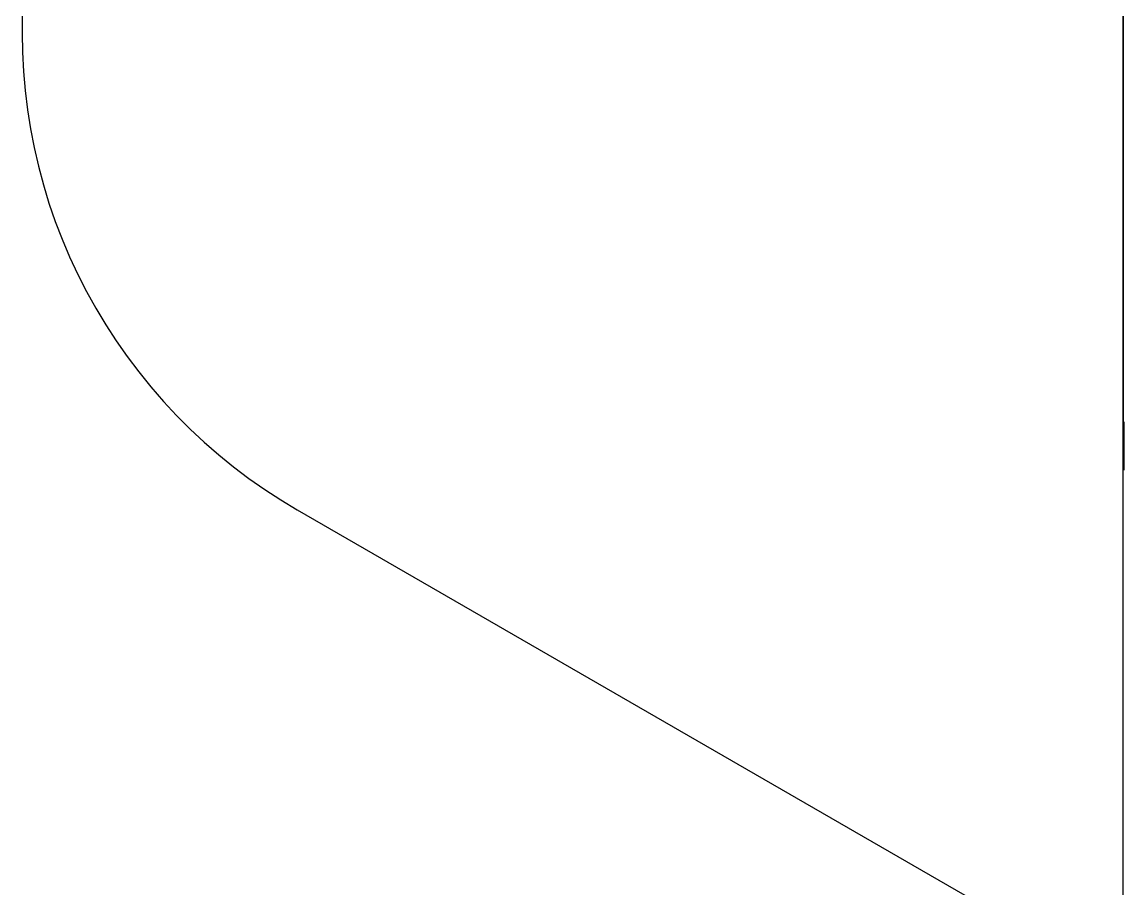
# Model space of a CAD drawing. Header units: millimetres. Extents: x 430 to 4403, y -1522 to 1254.
# Drawn here: x 3363.7 to 3443.8, y -610.7 to -547.7 of the extents above; entities that cross this region are included whole.
import ezdxf

# ---------------------------------------------------------------- set-up
doc = ezdxf.new("R2010")
doc.units = ezdxf.units.MM
doc.header["$MEASUREMENT"] = 0
doc.layers.add('Utwórz2D linie widoczne', color=7, linetype='Continuous', true_color=0x000000)

msp = doc.modelspace()

# ---------------------------------------------------------------- linework, layer by layer
at = {"layer": 'Utwórz2D linie widoczne'}
for p, q in [((3443.73, -615.064), (3443.747, -351.933)), ((3363.745, -418.493), (3363.737, -548.493)), ((3443.734, -749.998), (3443.751, -483.498)), ((3363.737, -548.493), (3363.761, -549.889)), ((3363.761, -549.889), (3363.834, -551.283)), ((3363.834, -551.283), (3363.956, -552.674)), ((3363.956, -552.674), (3364.126, -554.06)), ((3364.126, -554.06), (3364.344, -555.439)), ((3364.344, -555.439), (3364.611, -556.809)), ((3364.611, -556.809), (3364.925, -558.17)), ((3364.925, -558.17), (3365.286, -559.519)), ((3365.286, -559.519), (3365.694, -560.854)), ((3365.694, -560.854), (3366.148, -562.174)), ((3366.148, -562.174), (3366.649, -563.477)), ((3366.649, -563.477), (3367.194, -564.763)), ((3367.194, -564.763), (3367.784, -566.028)), ((3367.784, -566.028), (3368.418, -567.272)), ((3368.418, -567.272), (3369.095, -568.493)), ((3369.095, -568.493), (3369.814, -569.69)), ((3369.814, -569.69), (3370.574, -570.861)), ((3370.574, -570.861), (3371.375, -572.005)), ((3371.375, -572.005), (3372.215, -573.12)), ((3372.215, -573.12), (3373.093, -574.205)), ((3373.093, -574.205), (3374.009, -575.259)), ((3374.009, -575.259), (3374.961, -576.28)), ((3374.961, -576.28), (3375.948, -577.267)), ((3443.791, -580.249), (3443.791, -576.749)), ((3443.792, -576.75), (3443.791, -580.247)), ((3375.948, -577.267), (3376.969, -578.22)), ((3376.969, -578.22), (3378.023, -579.136)), ((3378.023, -579.136), (3379.108, -580.014)), ((3379.108, -580.014), (3380.223, -580.855)), ((3380.223, -580.855), (3381.367, -581.656)), ((3381.367, -581.656), (3382.537, -582.416)), ((3382.537, -582.416), (3383.734, -583.135)), ((3383.734, -583.135), (3439.025, -615.063))]:
    msp.add_line(p, q, dxfattribs=at)

doc.saveas('drawing.dxf')
